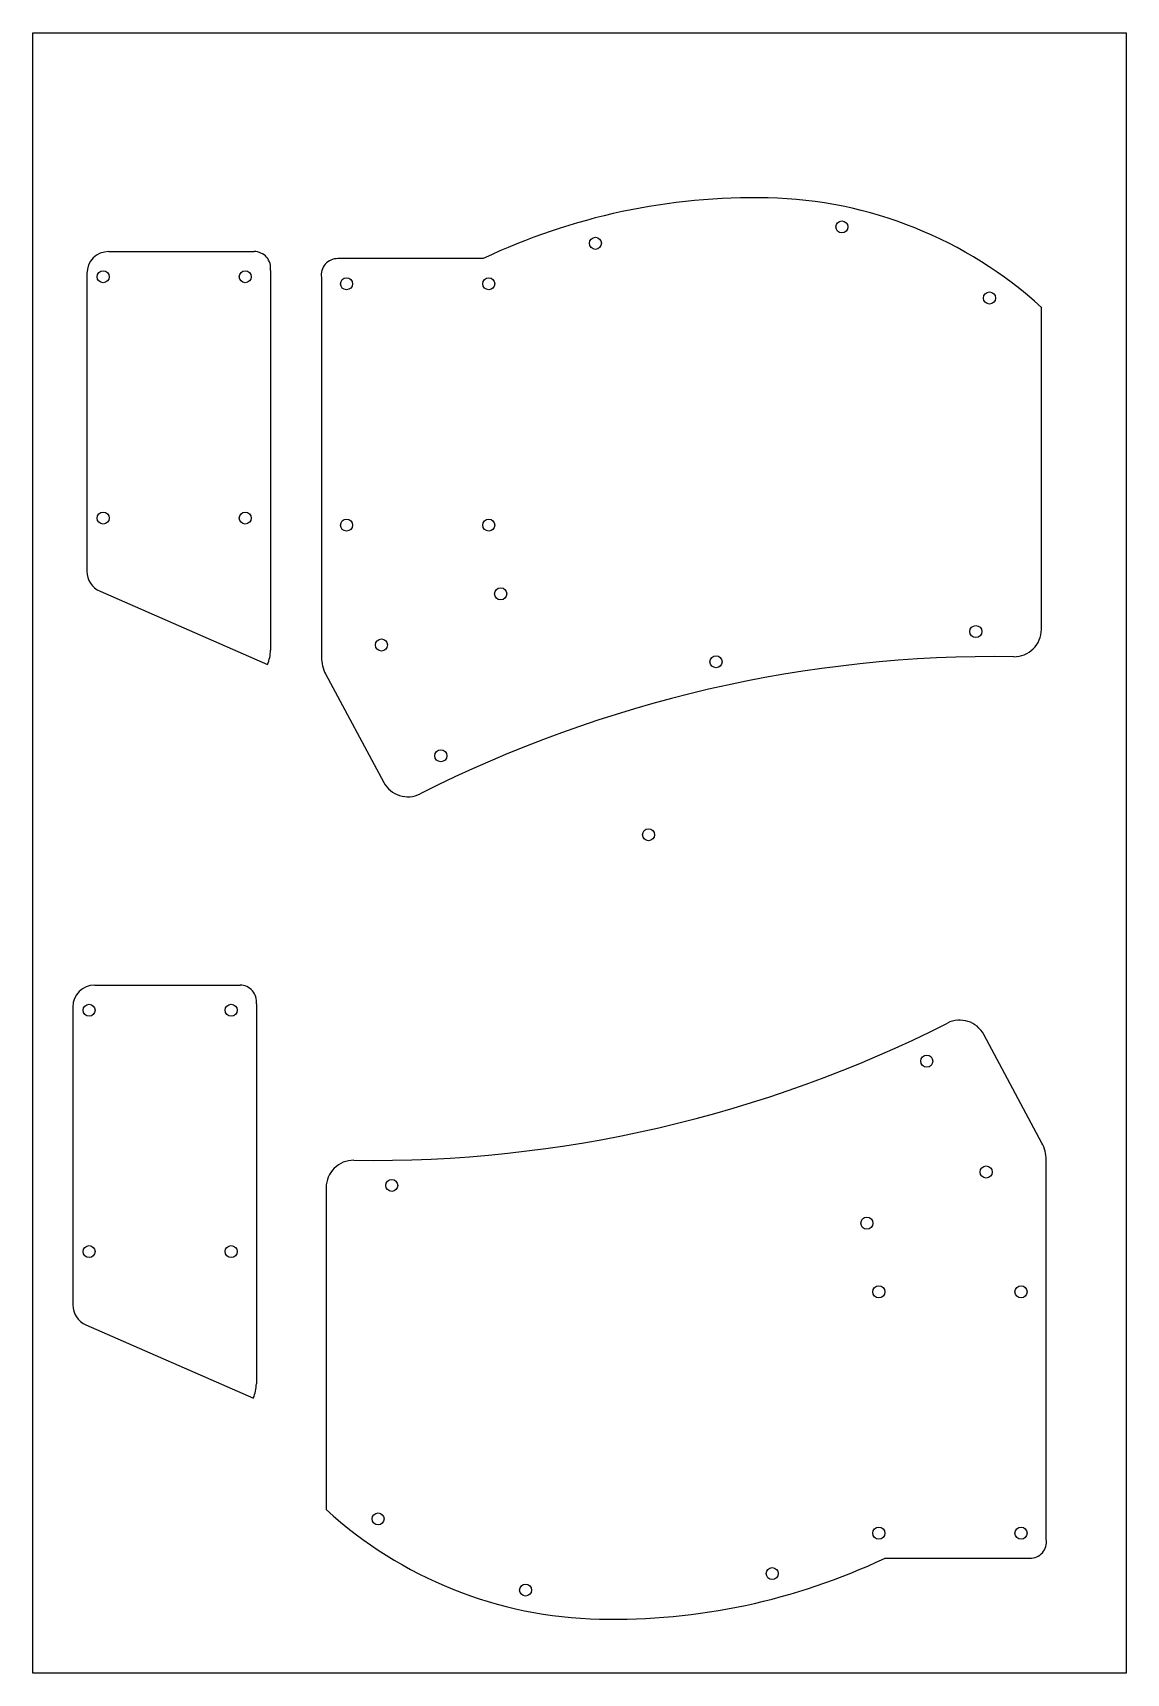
# Model space of a CAD drawing. Header units: millimetres. Extents: x 0 to 200, y -300 to 0.
import ezdxf

# ---------------------------------------------------------------- set-up
doc = ezdxf.new("R2010")
doc.units = ezdxf.units.MM
doc.layers.get('0').update_dxf_attribs({"linetype": 'CONTINUOUS'})

msp = doc.modelspace()

# ---------------------------------------------------------------- linework, layer by layer
for p, q in [((13.9, -40.01), (40.48, -40.01)), ((82.36, -41.3), (55.79, -41.3)), ((9.9, -44.01), (9.9, -98.47)), ((43.47, -43.44), (43.47, -112.9)), ((52.79, -44.73), (52.79, -114.19)), ((184.49, -109.1), (184.49, -50.21)), ((12.3, -102.14), (42.92, -115.53)), ((53.56, -117.26), (64.19, -137.09)), ((11.32, -174.17), (37.9, -174.17)), ((7.32, -178.17), (7.32, -232.63)), ((40.89, -177.6), (40.89, -247.06)), ((184.59, -203.04), (173.96, -183.21)), ((185.36, -275.56), (185.36, -206.11)), ((53.66, -211.2), (53.66, -270.09)), ((9.72, -236.3), (40.34, -249.69)), ((155.79, -278.99), (182.37, -278.99))]:
    msp.add_line(p, q)
msp.add_lwpolyline([(0, 0), (200, 0), (200, -300), (0, -300)], close=True)
for centre in [(148, -35.5), (102.91, -38.5), (12.87, -44.61), (38.87, -44.61), (57.39, -45.9), (83.39, -45.9), (175, -48.5), (12.87, -88.74), (38.87, -88.74), (57.39, -90.03), (83.39, -90.03), (85.58, -102.61), (63.77, -111.96), (172.5, -109.5), (124.97, -115.03), (74.63, -132.22), (112.63, -146.66), (10.29, -178.77), (36.29, -178.77), (163.52, -188.07), (65.65, -210.79), (174.39, -208.34), (152.57, -217.69), (10.29, -222.9), (36.29, -222.9), (154.76, -230.26), (180.76, -230.26), (63.15, -271.79), (154.76, -274.39), (180.76, -274.39), (135.25, -281.79), (90.15, -284.79)]:
    msp.add_circle(centre, 1.1)
for centre, radius, start, end in [((131.97, -146.19), 116.03, 88.756, 115.313), ((132.83, -106.8), 76.63, 47.6061, 88.756), ((13.9, -44.01), 4, 90, 180), ((40.51, -43.01), 3, -8.321, 90.532), ((55.76, -44.3), 3, 89.468, 188.321), ((13.9, -98.47), 4, 180, 246.3781), ((179.49, -109.1), 5, -90.8279, 0.0004), ((36.97, -112.9), 6.5, 336.0993, 359.999), ((59.29, -114.19), 6.5, 180.001, 208.199), ((176.06, -346.98), 232.9, 89.1733, 116.852), ((68.6, -134.72), 5, 208.199, 296.8525), ((11.32, -178.17), 4, 90, 180), ((37.93, -177.17), 3, -8.321, 90.532), ((62.1, 26.68), 232.9, 269.1733, 296.852), ((169.55, -185.57), 5, 28.199, 116.8525), ((178.86, -206.11), 6.5, 0.001, 28.199), ((58.66, -211.2), 5, 89.1721, 180.0004), ((11.32, -232.63), 4, 180, 246.3781), ((34.39, -247.06), 6.5, 336.0993, 359.999), ((105.33, -213.5), 76.63, 227.6061, 268.756), ((182.4, -275.99), 3, -90.532, 8.321), ((106.18, -174.11), 116.03, 268.756, 295.313)]:
    msp.add_arc(centre, radius, start, end)

doc.saveas('drawing.dxf')
